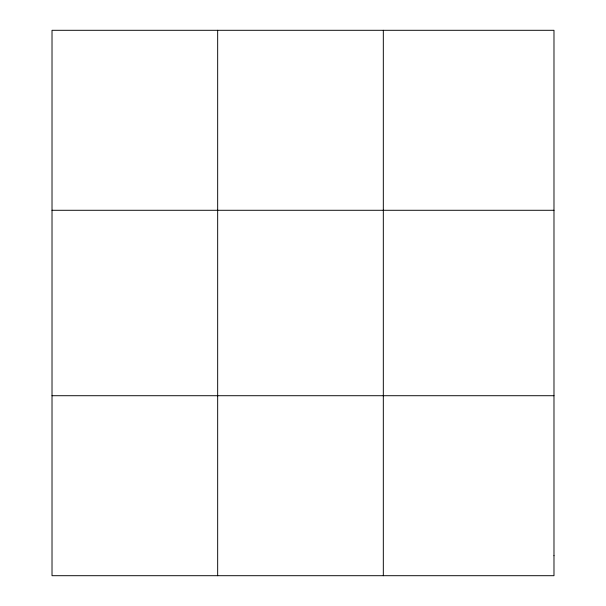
<?xml version="1.0" encoding="UTF-8"?>
<svg xmlns="http://www.w3.org/2000/svg" width="606" height="606" viewBox="0 0 606 606"><rect width="100%" height="100%" fill="white"/><g stroke="black" fill="none" stroke-linecap="round" stroke-linejoin="round"><path stroke-width="0.91" d="M217.668 30.3L217.668 575.7M383.318 30.3L383.318 575.7M52.018 210.282L553.982 210.282M52.018 395.718L553.982 395.718M553.982 555.702L553.982 575.7L52.018 575.7L52.018 30.3L553.982 30.3L553.982 555.702"/></g></svg>
